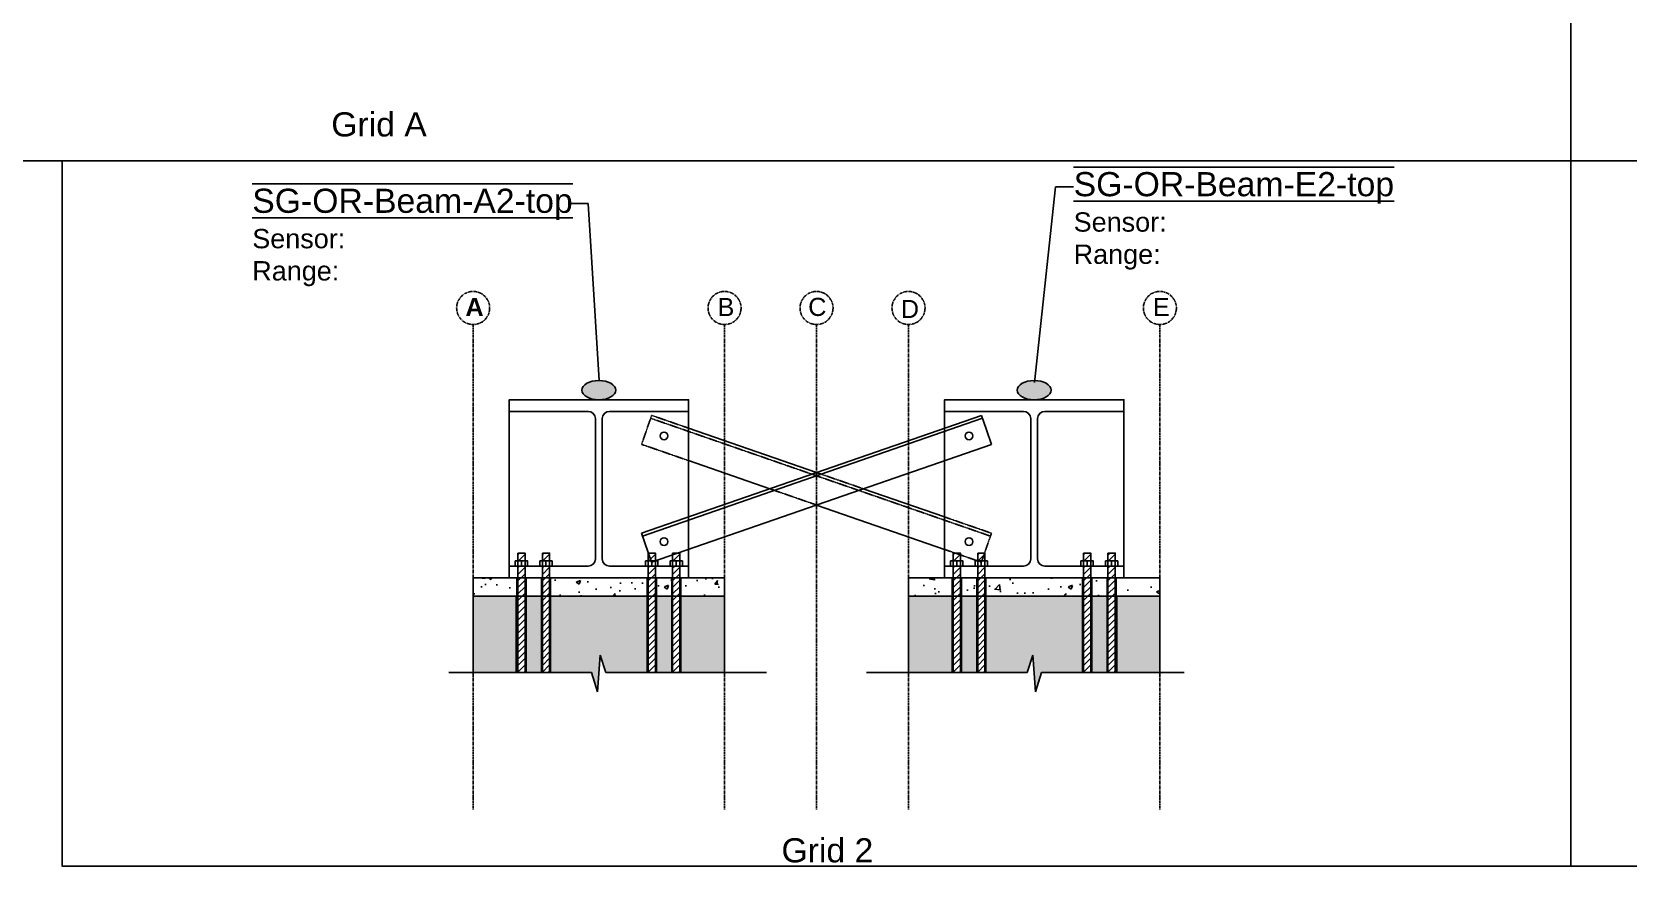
# Model space of a CAD drawing. Header units: millimetres. Extents: x -79526 to 153901, y -45620 to 21119.
# Drawn here: x -73767 to -70460, y 6171 to 7898 of the extents above; entities that cross this region are included whole.
import ezdxf
from ezdxf import colors
from ezdxf.entities.mleader import LeaderData, LeaderLine
from ezdxf.math import Vec2, Vec3

# ---------------------------------------------------------------- set-up
doc = ezdxf.new("R2010")
doc.units = ezdxf.units.MM
doc.header["$MEASUREMENT"] = 0
doc.linetypes.add('ACAD_ISO02W100', pattern=[15, 12, -3])
doc.linetypes.add('CENTER', pattern=[50.8, 31.75, -6.35, 6.35, -6.35])
for name, color, linetype in [('greygrid', 252, 'CENTER'), ('notation', 6, 'Continuous'), ('Note', 7, 'Continuous'), ('Plot', 254, 'Continuous'), ('truss', 250, 'Continuous')]:
    doc.layers.add(name, color=color, linetype=linetype)
doc.styles.get("Standard").update_dxf_attribs({"font": 'arial.ttf'})
pattern_1 = [(50, (-945814.704, -177358.12), (91.0923345, -7.969543), [9.525, -104.775]), (355, (-945814.7, -177358.12), (-17.621711, 95.528423), [7.62, -83.820292]), (100.451445, (-945807.11, -177358.78), (73.4706235, 87.558876), [8.095004, -89.045122]), (46.1842, (-945814.7, -177332.72), (135.53952, -21.021164), [14.2875, -157.1625]), (96.635558, (-945803.41, -177334.47), (118.702067, 123.713062), [12.142512, -133.567804]), (351.184151, (-945814.7, -177332.72), (118.702067, 123.713062), [11.429984, -125.729866]), (21, (-945802.004, -177339.07), (75.8071956, -51.132599), [9.525, -104.775]), (326, (-945802, -177339.07), (30.901014, 92.093983), [7.62, -83.82]), (71.451445, (-945795.69, -177343.33), (106.70821, 40.9613844), [8.095004, -89.044969]), (37.5, (-945814.704, -177358.118), (1.5443016, 42.2775194), [0, -82.804, 0, -85.09, 0, -84.1375]), (7.5, (-945814.704, -177358.118), (33.4098313, 50.0902874), [0, -48.514, 0, -80.899, 0, -32.0675]), (327.5, (-945843.025, -177358.118), (67.7952976, -2.864372), [0, -31.75, 0, -99.06, 0, -131.445]), (317.5, (-945855.725, -177358.12), (74.0645907, 12.7132455), [0, -41.275, 0, -65.786, 0, -93.345])]

msp = doc.modelspace()

# ---------------------------------------------------------------- hatches: boundary and pattern name
h = msp.add_hatch(color=1)
h.dxf.hatch_style = 1
edge = h.paths.add_edge_path()
edge.add_ellipse((-72592.2, 7156.7), major_axis=(35, 0), ratio=0.571429, start_angle=0, end_angle=360)
h = msp.add_hatch(color=1)
h.dxf.hatch_style = 1
edge = h.paths.add_edge_path()
edge.add_ellipse((-71690.5, 7156.7), major_axis=(35, 0), ratio=0.571429, start_angle=0, end_angle=360)
at = {"layer": 'Plot', "ltscale": 0.1}
h = msp.add_hatch(dxfattribs=at)
h.set_pattern_fill('ANSI31', color=256, scale=3)
h.set_pattern_definition([(45, (-941976.6855, -178846.452), (-6.73519209, 6.73519209), [])])
h.paths.add_polyline_path([(-72745.1, 6819.2), (-72760.1, 6819.2), (-72760.1, 6803.2), (-72745.1, 6803.2)])
h.paths.add_polyline_path([(-72745.1, 6792.2), (-72760.1, 6792.2), (-72760.1, 6768.4), (-72745.1, 6768.4)])
h.paths.add_polyline_path([(-72745.1, 6768.4), (-72760.1, 6768.4), (-72760.1, 6572.2), (-72745.1, 6572.2)])
h = msp.add_hatch(dxfattribs=at)
h.set_pattern_fill('ANSI31', color=256, scale=3)
h.set_pattern_definition([(45, (-941925.8855, -178846.452), (-6.73519209, 6.73519209), [])])
h.paths.add_polyline_path([(-72694.3, 6819.2), (-72709.3, 6819.2), (-72709.3, 6803.2), (-72694.3, 6803.2)])
h.paths.add_polyline_path([(-72694.3, 6792.2), (-72709.3, 6792.2), (-72709.3, 6768.4), (-72694.3, 6768.4)])
h.paths.add_polyline_path([(-72694.3, 6768.4), (-72709.3, 6768.4), (-72709.3, 6572.2), (-72694.3, 6572.2)])
h = msp.add_hatch(dxfattribs=at)
h.set_pattern_fill('ANSI31', color=256, scale=3)
h.set_pattern_definition([(45, (-941706.8105, -178846.452), (-6.73519209, 6.73519209), [])])
h.paths.add_polyline_path([(-72475.2, 6819.2), (-72490.2, 6819.2), (-72490.2, 6803.2), (-72475.2, 6803.2)])
h.paths.add_polyline_path([(-72475.2, 6792.2), (-72490.2, 6792.2), (-72490.2, 6768.4), (-72475.2, 6768.4)])
h.paths.add_polyline_path([(-72475.2, 6768.4), (-72490.2, 6768.4), (-72490.2, 6572.2), (-72475.2, 6572.2)])
h = msp.add_hatch(dxfattribs=at)
h.set_pattern_fill('ANSI31', color=256, scale=3)
h.set_pattern_definition([(45, (-941656.0105, -178846.452), (-6.73519209, 6.73519209), [])])
h.paths.add_polyline_path([(-72424.4, 6819.2), (-72439.4, 6819.2), (-72439.4, 6803.2), (-72424.4, 6803.2)])
h.paths.add_polyline_path([(-72424.4, 6792.2), (-72439.4, 6792.2), (-72439.4, 6768.4), (-72424.4, 6768.4)])
h.paths.add_polyline_path([(-72424.4, 6768.4), (-72439.4, 6768.4), (-72439.4, 6572.2), (-72424.4, 6572.2)])
h = msp.add_hatch(dxfattribs=at)
h.set_pattern_fill('ANSI31', color=256, scale=3)
h.set_pattern_definition([(45, (-941074.9855, -178846.452), (-6.73519209, 6.73519209), [])])
h.paths.add_polyline_path([(-71843.4, 6819.2), (-71858.4, 6819.2), (-71858.4, 6803.2), (-71843.4, 6803.2)])
h.paths.add_polyline_path([(-71843.4, 6792.2), (-71858.4, 6792.2), (-71858.4, 6768.4), (-71843.4, 6768.4)])
h.paths.add_polyline_path([(-71843.4, 6768.4), (-71858.4, 6768.4), (-71858.4, 6572.2), (-71843.4, 6572.2)])
h = msp.add_hatch(dxfattribs=at)
h.set_pattern_fill('ANSI31', color=256, scale=3)
h.set_pattern_definition([(45, (-941024.1855, -178846.452), (-6.73519209, 6.73519209), [])])
h.paths.add_polyline_path([(-71792.6, 6819.2), (-71807.6, 6819.2), (-71807.6, 6803.2), (-71792.6, 6803.2)])
h.paths.add_polyline_path([(-71792.6, 6792.2), (-71807.6, 6792.2), (-71807.6, 6768.4), (-71792.6, 6768.4)])
h.paths.add_polyline_path([(-71792.6, 6768.4), (-71807.6, 6768.4), (-71807.6, 6572.2), (-71792.6, 6572.2)])
h = msp.add_hatch(dxfattribs=at)
h.set_pattern_fill('ANSI31', color=256, scale=3)
h.set_pattern_definition([(45, (-940805.1105, -178846.452), (-6.73519209, 6.73519209), [])])
h.paths.add_polyline_path([(-71573.5, 6819.2), (-71588.5, 6819.2), (-71588.5, 6803.2), (-71573.5, 6803.2)])
h.paths.add_polyline_path([(-71573.5, 6792.2), (-71588.5, 6792.2), (-71588.5, 6768.4), (-71573.5, 6768.4)])
h.paths.add_polyline_path([(-71573.5, 6768.4), (-71588.5, 6768.4), (-71588.5, 6572.2), (-71573.5, 6572.2)])
h = msp.add_hatch(dxfattribs=at)
h.set_pattern_fill('ANSI31', color=256, scale=3)
h.set_pattern_definition([(45, (-940754.3105, -178846.452), (-6.73519209, 6.73519209), [])])
h.paths.add_polyline_path([(-71522.7, 6819.2), (-71537.7, 6819.2), (-71537.7, 6803.2), (-71522.7, 6803.2)])
h.paths.add_polyline_path([(-71522.7, 6792.2), (-71537.7, 6792.2), (-71537.7, 6768.4), (-71522.7, 6768.4)])
h.paths.add_polyline_path([(-71522.7, 6768.4), (-71537.7, 6768.4), (-71537.7, 6572.2), (-71522.7, 6572.2)])
h = msp.add_hatch(dxfattribs=at)
h.set_pattern_fill('AR-CONC', color=256, scale=0.5)
h.set_pattern_definition(pattern_1)
h.paths.add_polyline_path([(-72762.1, 6730.3), (-72762.1, 6768.4), (-72852.6, 6768.4), (-72852.6, 6730.3)])
h.paths.add_polyline_path([(-72711.3, 6768.4), (-72743.1, 6768.4), (-72743.1, 6730.3), (-72711.3, 6730.3)])
h.paths.add_polyline_path([(-72492.2, 6730.3), (-72492.2, 6768.4), (-72692.3, 6768.4), (-72692.3, 6730.3)])
h.paths.add_polyline_path([(-72422.4, 6768.4), (-72422.4, 6730.3), (-72331.9, 6730.3), (-72331.9, 6768.4)])
h.paths.add_polyline_path([(-72473.2, 6730.3), (-72441.4, 6730.3), (-72441.4, 6768.4), (-72473.2, 6768.4)])
h = msp.add_hatch(dxfattribs=at)
h.set_pattern_fill('AR-CONC', color=256, scale=0.5)
h.set_pattern_definition(pattern_1)
h.paths.add_polyline_path([(-71860.4, 6768.4), (-71876.3, 6768.4), (-71950.9, 6768.4), (-71950.9, 6730.3), (-71860.4, 6730.3)])
h.paths.add_polyline_path([(-71809.6, 6768.4), (-71841.4, 6768.4), (-71841.4, 6730.3), (-71809.6, 6730.3)])
h.paths.add_polyline_path([(-71590.5, 6768.4), (-71790.6, 6768.4), (-71790.6, 6730.3), (-71590.5, 6730.3)])
h.paths.add_polyline_path([(-71539.7, 6768.4), (-71571.5, 6768.4), (-71571.5, 6730.3), (-71539.7, 6730.3)])
h.paths.add_polyline_path([(-71430.2, 6768.4), (-71520.7, 6768.4), (-71520.7, 6730.3), (-71430.2, 6730.3)])
h = msp.add_hatch(color=9, dxfattribs=at)
h.dxf.hatch_style = 1
h.paths.add_polyline_path([(-72763.7, 6730.3), (-72852.6, 6730.3), (-72852.6, 6572.2), (-72763.7, 6572.2)])
h.paths.add_polyline_path([(-72711.3, 6730.3), (-72743.1, 6730.3), (-72743.1, 6572.2), (-72711.3, 6572.2)])
h.paths.add_polyline_path([(-72589.3, 6608.1), (-72577.7, 6572.2), (-72492.2, 6572.2), (-72492.2, 6730.3), (-72692.3, 6730.3), (-72692.3, 6572.2), (-72607.5, 6572.2), (-72595.2, 6532.4)])
h.paths.add_polyline_path([(-72473.2, 6572.2), (-72441.4, 6572.2), (-72441.4, 6730.3), (-72473.2, 6730.3)])
h.paths.add_polyline_path([(-72422.4, 6572.2), (-72331.9, 6572.2), (-72331.9, 6730.3), (-72422.4, 6730.3)])
h.paths.add_polyline_path([(-71860.4, 6730.3), (-71950.9, 6730.3), (-71950.9, 6572.2), (-71860.4, 6572.2)])
h.paths.add_polyline_path([(-71809.6, 6730.3), (-71841.4, 6730.3), (-71841.4, 6572.2), (-71809.6, 6572.2)])
h.paths.add_polyline_path([(-71790.6, 6572.2), (-71705.1, 6572.2), (-71693.5, 6608.1), (-71687.6, 6532.4), (-71675.3, 6572.2), (-71590.5, 6572.2), (-71590.5, 6730.3), (-71790.6, 6730.3)])
h.paths.add_polyline_path([(-71571.5, 6572.2), (-71539.7, 6572.2), (-71539.7, 6730.3), (-71571.5, 6730.3)])
h.paths.add_polyline_path([(-71519.1, 6572.2), (-71430.2, 6572.2), (-71430.2, 6730.3), (-71519.1, 6730.3)])

# ---------------------------------------------------------------- linework, layer by layer
for points in [[(-75428.3, 9628.1), (-70578.7, 9628.1), (-70578.7, 7631.8), (-75428.3, 7631.8)], [(-70578.7, 9628.1), (-65729.1, 9628.1), (-65729.1, 7631.8), (-70578.7, 7631.8)], [(-73704.1, 7631.8), (-70578.7, 7631.8), (-70578.7, 6171.4), (-73704.1, 6171.4)], [(-70578.7, 7631.8), (-67453.3, 7631.8), (-67453.3, 6171.4), (-70578.7, 6171.4)]]:
    msp.add_lwpolyline(points, close=True)
at = {"color": 1}
for centre in [(-72592.2, 7156.7), (-71690.5, 7156.7)]:
    msp.add_ellipse(centre, major_axis=(35, 0), ratio=0.571429, dxfattribs=at)
at = {"layer": 'greygrid', "lineweight": -2, "ltscale": 0.2}
for p, q in [((-72852.6, 7292.5), (-72852.6, 6288.6)), ((-72331.9, 7292.5), (-72331.9, 6288.6)), ((-72141.4, 7292.5), (-72141.4, 6288.6)), ((-71950.9, 7292.5), (-71950.9, 6288.6)), ((-71430.2, 7292.5), (-71430.2, 6288.6))]:
    msp.add_line(p, q, dxfattribs=at)
at = {"layer": 'greygrid', "ltscale": 0.2}
for centre in [(-72852.6, 7326.8), (-72331.9, 7326.8), (-72141.4, 7326.8), (-71950.9, 7326.8), (-71430.2, 7326.8)]:
    msp.add_circle(centre, 34.2, dxfattribs=at)
at = {"layer": 'Note', "linetype": 'ACAD_ISO02W100', "ltscale": 0.1}
for p, q in [((-72762.1, 6768.4), (-72762.1, 6572.2)), ((-72743.1, 6768.4), (-72743.1, 6572.2)), ((-72711.3, 6768.4), (-72711.3, 6572.2)), ((-72692.3, 6768.4), (-72692.3, 6572.2)), ((-72492.2, 6768.4), (-72492.2, 6572.2)), ((-72473.2, 6768.4), (-72473.2, 6572.2)), ((-72441.4, 6768.4), (-72441.4, 6572.2)), ((-72422.4, 6768.4), (-72422.4, 6572.2)), ((-71860.4, 6768.4), (-71860.4, 6572.2)), ((-71841.4, 6768.4), (-71841.4, 6572.2)), ((-71809.6, 6768.4), (-71809.6, 6572.2)), ((-71790.6, 6768.4), (-71790.6, 6572.2)), ((-71590.5, 6768.4), (-71590.5, 6572.2)), ((-71571.5, 6768.4), (-71571.5, 6572.2)), ((-71539.7, 6768.4), (-71539.7, 6572.2)), ((-71520.7, 6768.4), (-71520.7, 6572.2))]:
    msp.add_line(p, q, dxfattribs=at)
at = {"layer": 'Note'}
for p, q in [((-72852.6, 6730.3), (-72852.6, 6572.2)), ((-72331.9, 6730.3), (-72331.9, 6572.2)), ((-71950.9, 6730.3), (-71950.9, 6572.2)), ((-71430.2, 6730.3), (-71430.2, 6572.2))]:
    msp.add_line(p, q, dxfattribs=at)
for points in [[(-72474.8, 6730.3), (-72852.6, 6730.3), (-72852.6, 6768.4), (-72331.9, 6768.4), (-72331.9, 6730.3), (-72474.8, 6730.3)], [(-71808, 6730.3), (-71430.2, 6730.3), (-71430.2, 6768.4), (-71950.9, 6768.4), (-71950.9, 6730.3), (-71808, 6730.3)]]:
    msp.add_lwpolyline(points, dxfattribs=at)
at = {"layer": 'Plot', "ltscale": 0.1}
for p, q in [((-72406.5, 7112.8), (-72406.5, 6894.2)), ((-71876.3, 7112.8), (-71876.3, 7078)), ((-71799.9, 7104.5), (-72503.7, 6860.5)), ((-71797.8, 7098.5), (-72501.6, 6854.5)), ((-72406.5, 7078), (-72141.4, 6986.1)), ((-71789.5, 7074.5), (-71799.9, 7104.5)), ((-71779.1, 7044.5), (-72482.9, 6800.5)), ((-71779.1, 7044.5), (-71789.5, 7074.5)), ((-72406.5, 7010.8), (-72238.3, 6952.5)), ((-71876.3, 7010.8), (-71876.3, 6792.2)), ((-72044.5, 6952.5), (-71876.3, 6894.2)), ((-72141.4, 6918.9), (-71876.3, 6827)), ((-72503.7, 6860.5), (-72482.9, 6800.5)), ((-72406.5, 6827), (-72406.5, 6792.2)), ((-72765.3, 6803.2), (-72739.9, 6803.2)), ((-72752.6, 6792.2), (-72752.6, 6803.2)), ((-72714.5, 6803.2), (-72689.1, 6803.2)), ((-72701.8, 6792.2), (-72701.8, 6803.2)), ((-72495.4, 6803.2), (-72470, 6803.2)), ((-72482.7, 6792.2), (-72482.7, 6803.2)), ((-72444.6, 6803.2), (-72419.2, 6803.2)), ((-72431.9, 6792.2), (-72431.9, 6803.2)), ((-71863.6, 6803.2), (-71838.2, 6803.2)), ((-71850.9, 6792.2), (-71850.9, 6803.2)), ((-71812.8, 6803.2), (-71787.4, 6803.2)), ((-71800.1, 6792.2), (-71800.1, 6803.2)), ((-71593.7, 6803.2), (-71568.3, 6803.2)), ((-71581, 6792.2), (-71581, 6803.2)), ((-71542.9, 6803.2), (-71517.5, 6803.2)), ((-71530.2, 6792.2), (-71530.2, 6803.2))]:
    msp.add_line(p, q, dxfattribs=at)
at = {"layer": 'Plot', "linetype": 'ACAD_ISO02W100', "ltscale": 0.1}
for p, q in [((-72482.9, 7104.5), (-72503.7, 7044.5)), ((-72485, 7098.5), (-71781.2, 6854.5)), ((-72482.9, 7104.5), (-72406.5, 7078)), ((-71876.3, 7078), (-71876.3, 7010.8)), ((-72503.7, 7044.5), (-72406.5, 7010.8)), ((-72141.4, 6986.1), (-72044.5, 6952.5)), ((-72238.3, 6952.5), (-72141.4, 6918.9)), ((-72406.5, 6894.2), (-72406.5, 6827)), ((-71876.3, 6894.2), (-71779.1, 6860.5)), ((-71779.1, 6860.5), (-71799.9, 6800.5)), ((-71876.3, 6827), (-71799.9, 6800.5)), ((-72763.7, 6730.3), (-72763.7, 6572.2)), ((-71519.1, 6730.3), (-71519.1, 6572.2))]:
    msp.add_line(p, q, dxfattribs=at)
at = {"layer": 'Plot', "linetype": 'ACAD_ISO02W100', "ltscale": 0.05}
for p, q in [((-72760.1, 6768.4), (-72760.1, 6792.2)), ((-72745.1, 6768.4), (-72745.1, 6792.2)), ((-72709.3, 6768.4), (-72709.3, 6792.2)), ((-72694.3, 6768.4), (-72694.3, 6792.2)), ((-72490.2, 6768.4), (-72490.2, 6792.2)), ((-72475.2, 6768.4), (-72475.2, 6792.2)), ((-72439.4, 6768.4), (-72439.4, 6792.2)), ((-72424.4, 6768.4), (-72424.4, 6792.2)), ((-71858.4, 6768.4), (-71858.4, 6792.2)), ((-71843.4, 6768.4), (-71843.4, 6792.2)), ((-71807.6, 6768.4), (-71807.6, 6792.2)), ((-71792.6, 6768.4), (-71792.6, 6792.2)), ((-71588.5, 6768.4), (-71588.5, 6792.2)), ((-71573.5, 6768.4), (-71573.5, 6792.2)), ((-71537.7, 6768.4), (-71537.7, 6792.2)), ((-71522.7, 6768.4), (-71522.7, 6792.2))]:
    msp.add_line(p, q, dxfattribs=at)
at = {"layer": 'Plot'}
for p, q in [((-72852.6, 6768.4), (-72331.9, 6768.4)), ((-71430.2, 6768.4), (-71950.9, 6768.4)), ((-72595.2, 6532.4), (-72589.3, 6608.1)), ((-72589.3, 6608.1), (-72577.7, 6572.2)), ((-71693.5, 6608.1), (-71705.1, 6572.2)), ((-71687.6, 6532.4), (-71693.5, 6608.1)), ((-72902.8, 6572.2), (-72607.5, 6572.2)), ((-72607.5, 6572.2), (-72595.2, 6532.4)), ((-72577.7, 6572.2), (-72245, 6572.2)), ((-71705.1, 6572.2), (-72037.8, 6572.2)), ((-71675.3, 6572.2), (-71687.6, 6532.4)), ((-71380, 6572.2), (-71675.3, 6572.2))]:
    msp.add_line(p, q, dxfattribs=at)
at = {"layer": 'Plot', "ltscale": 0.1}
for points in [[(-72760.1, 6819.2), (-72745.1, 6819.2), (-72745.1, 6572.2), (-72760.1, 6572.2)], [(-72709.3, 6819.2), (-72694.3, 6819.2), (-72694.3, 6572.2), (-72709.3, 6572.2)], [(-72490.2, 6819.2), (-72475.2, 6819.2), (-72475.2, 6572.2), (-72490.2, 6572.2)], [(-72439.4, 6819.2), (-72424.4, 6819.2), (-72424.4, 6572.2), (-72439.4, 6572.2)], [(-71858.4, 6819.2), (-71843.4, 6819.2), (-71843.4, 6572.2), (-71858.4, 6572.2)], [(-71807.6, 6819.2), (-71792.6, 6819.2), (-71792.6, 6572.2), (-71807.6, 6572.2)], [(-71588.5, 6819.2), (-71573.5, 6819.2), (-71573.5, 6572.2), (-71588.5, 6572.2)], [(-71537.7, 6819.2), (-71522.7, 6819.2), (-71522.7, 6572.2), (-71537.7, 6572.2)], [(-72765.3, 6803.2), (-72739.9, 6803.2), (-72739.9, 6792.2), (-72765.3, 6792.2)], [(-72714.5, 6803.2), (-72689.1, 6803.2), (-72689.1, 6792.2), (-72714.5, 6792.2)], [(-72495.4, 6803.2), (-72470, 6803.2), (-72470, 6792.2), (-72495.4, 6792.2)], [(-72444.6, 6803.2), (-72419.2, 6803.2), (-72419.2, 6792.2), (-72444.6, 6792.2)], [(-71863.6, 6803.2), (-71838.2, 6803.2), (-71838.2, 6792.2), (-71863.6, 6792.2)], [(-71812.8, 6803.2), (-71787.4, 6803.2), (-71787.4, 6792.2), (-71812.8, 6792.2)], [(-71593.7, 6803.2), (-71568.3, 6803.2), (-71568.3, 6792.2), (-71593.7, 6792.2)], [(-71542.9, 6803.2), (-71517.5, 6803.2), (-71517.5, 6792.2), (-71542.9, 6792.2)]]:
    msp.add_lwpolyline(points, close=True, dxfattribs=at)
at = {"layer": 'truss', "ltscale": 0.07}
for p, q in [((-72778, 7112.8), (-72614.4, 7112.8)), ((-72778, 7112.8), (-72778, 6792.2)), ((-72570.1, 7112.8), (-72406.5, 7112.8)), ((-71712.7, 7112.8), (-71876.3, 7112.8)), ((-71504.8, 7112.8), (-71668.4, 7112.8)), ((-71504.8, 7112.8), (-71504.8, 6792.2)), ((-72599.4, 7097.8), (-72599.4, 6807.2)), ((-72585.1, 7097.8), (-72585.1, 6807.2)), ((-71697.7, 7097.8), (-71697.7, 6807.2)), ((-71683.4, 7097.8), (-71683.4, 6807.2)), ((-72778, 6792.2), (-72614.4, 6792.2)), ((-72570.1, 6792.2), (-72406.5, 6792.2)), ((-71712.7, 6792.2), (-71876.3, 6792.2)), ((-71504.8, 6792.2), (-71668.4, 6792.2))]:
    msp.add_line(p, q, dxfattribs=at)
for points in [[(-72406.5, 7112.8), (-72406.5, 7136.7), (-72778, 7136.7), (-72778, 7112.8)], [(-71876.3, 7112.8), (-71876.3, 7136.7), (-71504.8, 7136.7), (-71504.8, 7112.8)], [(-72778, 6792.2), (-72778, 6768.4), (-72406.5, 6768.4), (-72406.5, 6792.2)], [(-71504.8, 6792.2), (-71504.8, 6768.4), (-71876.3, 6768.4), (-71876.3, 6792.2)]]:
    msp.add_lwpolyline(points, dxfattribs=at)
at = {"layer": 'truss', "ltscale": 0.1}
for centre in [(-72457.3, 7062), (-71825.5, 7062), (-72457.3, 6843), (-71825.5, 6843)]:
    msp.add_circle(centre, 7.94, dxfattribs=at)
at = {"layer": 'truss', "ltscale": 0.07}
for centre, start, end in [((-72614.4, 7097.8), 0, 90), ((-72570.1, 7097.8), 90, 180), ((-71712.7, 7097.8), 0, 90), ((-71668.4, 7097.8), 90, 180), ((-72614.4, 6807.2), 270, 0), ((-72570.1, 6807.2), 180, 270), ((-71712.7, 6807.2), 270, 0), ((-71668.4, 6807.2), 180, 270)]:
    msp.add_arc(centre, 15, start, end, dxfattribs=at)

# ---------------------------------------------------------------- texts
at = {"layer": 'greygrid', "lineweight": -2, "ltscale": 0.2, "char_height": 50, "attachment_point": 5}
for s, insert in [('Grid A', (-73047.6, 7706.6)), ('Grid 2', (-72118.9, 6203.6))]:
    msp.add_mtext_dynamic_manual_height_columns(s, width=881.731, gutter_width=50, heights=[0], dxfattribs=dict(at, insert=insert))
at = {"layer": 'greygrid', "color": 251, "lineweight": -2, "ltscale": 0.2, "true_color": 0x525252, "char_height": 37.5, "attachment_point": 5}
for s, insert in [('{\\fArial|b1|i0|c0|p34;A}', (-72849.8, 7328.8)), ('B', (-72329, 7328.8)), ('C', (-72139.8, 7328.8)), ('D', (-71948, 7324.8)), ('E', (-71427.3, 7328.8))]:
    msp.add_mtext_dynamic_manual_height_columns(s, width=22.5, gutter_width=50, heights=[0], dxfattribs=dict(at, insert=insert))

# ---------------------------------------------------------------- leaders
at = {"layer": 'notation'}
ml = msp.add_multileader_mtext('Standard', dxfattribs=at)
ml.set_content('\\pxsm1;{\\L\\OSG-OR-Beam-E2-top}\\P\\pql;{\\H0.8x;Sensor:                   \\PRange:}', color=256)
ml.set_leader_properties()
ml.build(insert=Vec2(0, 0))
ml.multileader.update_dxf_attribs({"dogleg_length": 0.36, "arrow_head_size": 0.18})
ctx = ml.context
ctx.base_point, ctx.char_height, ctx.arrow_head_size, ctx.landing_gap_size, ctx.plane_origin = Vec3(-71608.9, 7577.4), 50, 0.18, 0.09, Vec3(-72228.8, 7186.3)
notes = []
notes.append((ctx, [(0, (1, 1, 0), (-71646.4, 7577.4), (1, 0), 37.5, [(0, [(-71690.2, 7172.6)], 0, [])])]))
ctx.mtext.insert, ctx.mtext.width, ctx.mtext.defined_height, ctx.mtext.flow_direction = Vec3(-71608.8, 7608.2), 670.084, 231.1, 5
ml = msp.add_multileader_mtext('Standard', dxfattribs=at)
ml.set_content('\\pxsm1;{\\L\\OSG-OR-Beam-A2-top}\\P\\pql;{\\H0.8x;Sensor:                   \\PRange:}', color=256)
ml.set_leader_properties()
ml.build(insert=Vec2(0, 0))
ml.multileader.update_dxf_attribs({"dogleg_length": 0.36, "arrow_head_size": 0.18})
ctx = ml.context
ctx.base_point, ctx.char_height, ctx.arrow_head_size, ctx.landing_gap_size, ctx.plane_origin = Vec3(-73310.2, 7543), 50, 0.18, 0.09, Vec3(-73130.5, 7190.3)
notes.append((ctx, [(1, (1, 1, 0), (-72614.7, 7543), (-1, 0), 37.5, [(0, [(-72591.9, 7176.7)], 0, [])])]))
ctx.mtext.insert, ctx.mtext.width, ctx.mtext.defined_height, ctx.mtext.flow_direction = Vec3(-73310.1, 7573.8), 670.084, 231.1, 5
for ctx, leaders in notes:
    for number, flags, end, landing, length, lines in leaders:
        leader = LeaderData()
        leader.index, (leader.has_last_leader_line, leader.has_dogleg_vector, leader.attachment_direction) = number, flags
        leader.last_leader_point, leader.dogleg_vector, leader.dogleg_length = Vec3(end), Vec3(landing), length
        for number, points, colour, breaks in lines:
            line = LeaderLine()
            line.index, line.vertices, line.color, line.breaks = number, Vec3.list(points), colors.encode_raw_color(colour), breaks
            leader.lines.append(line)
        ctx.leaders.append(leader)

doc.saveas('drawing.dxf')
